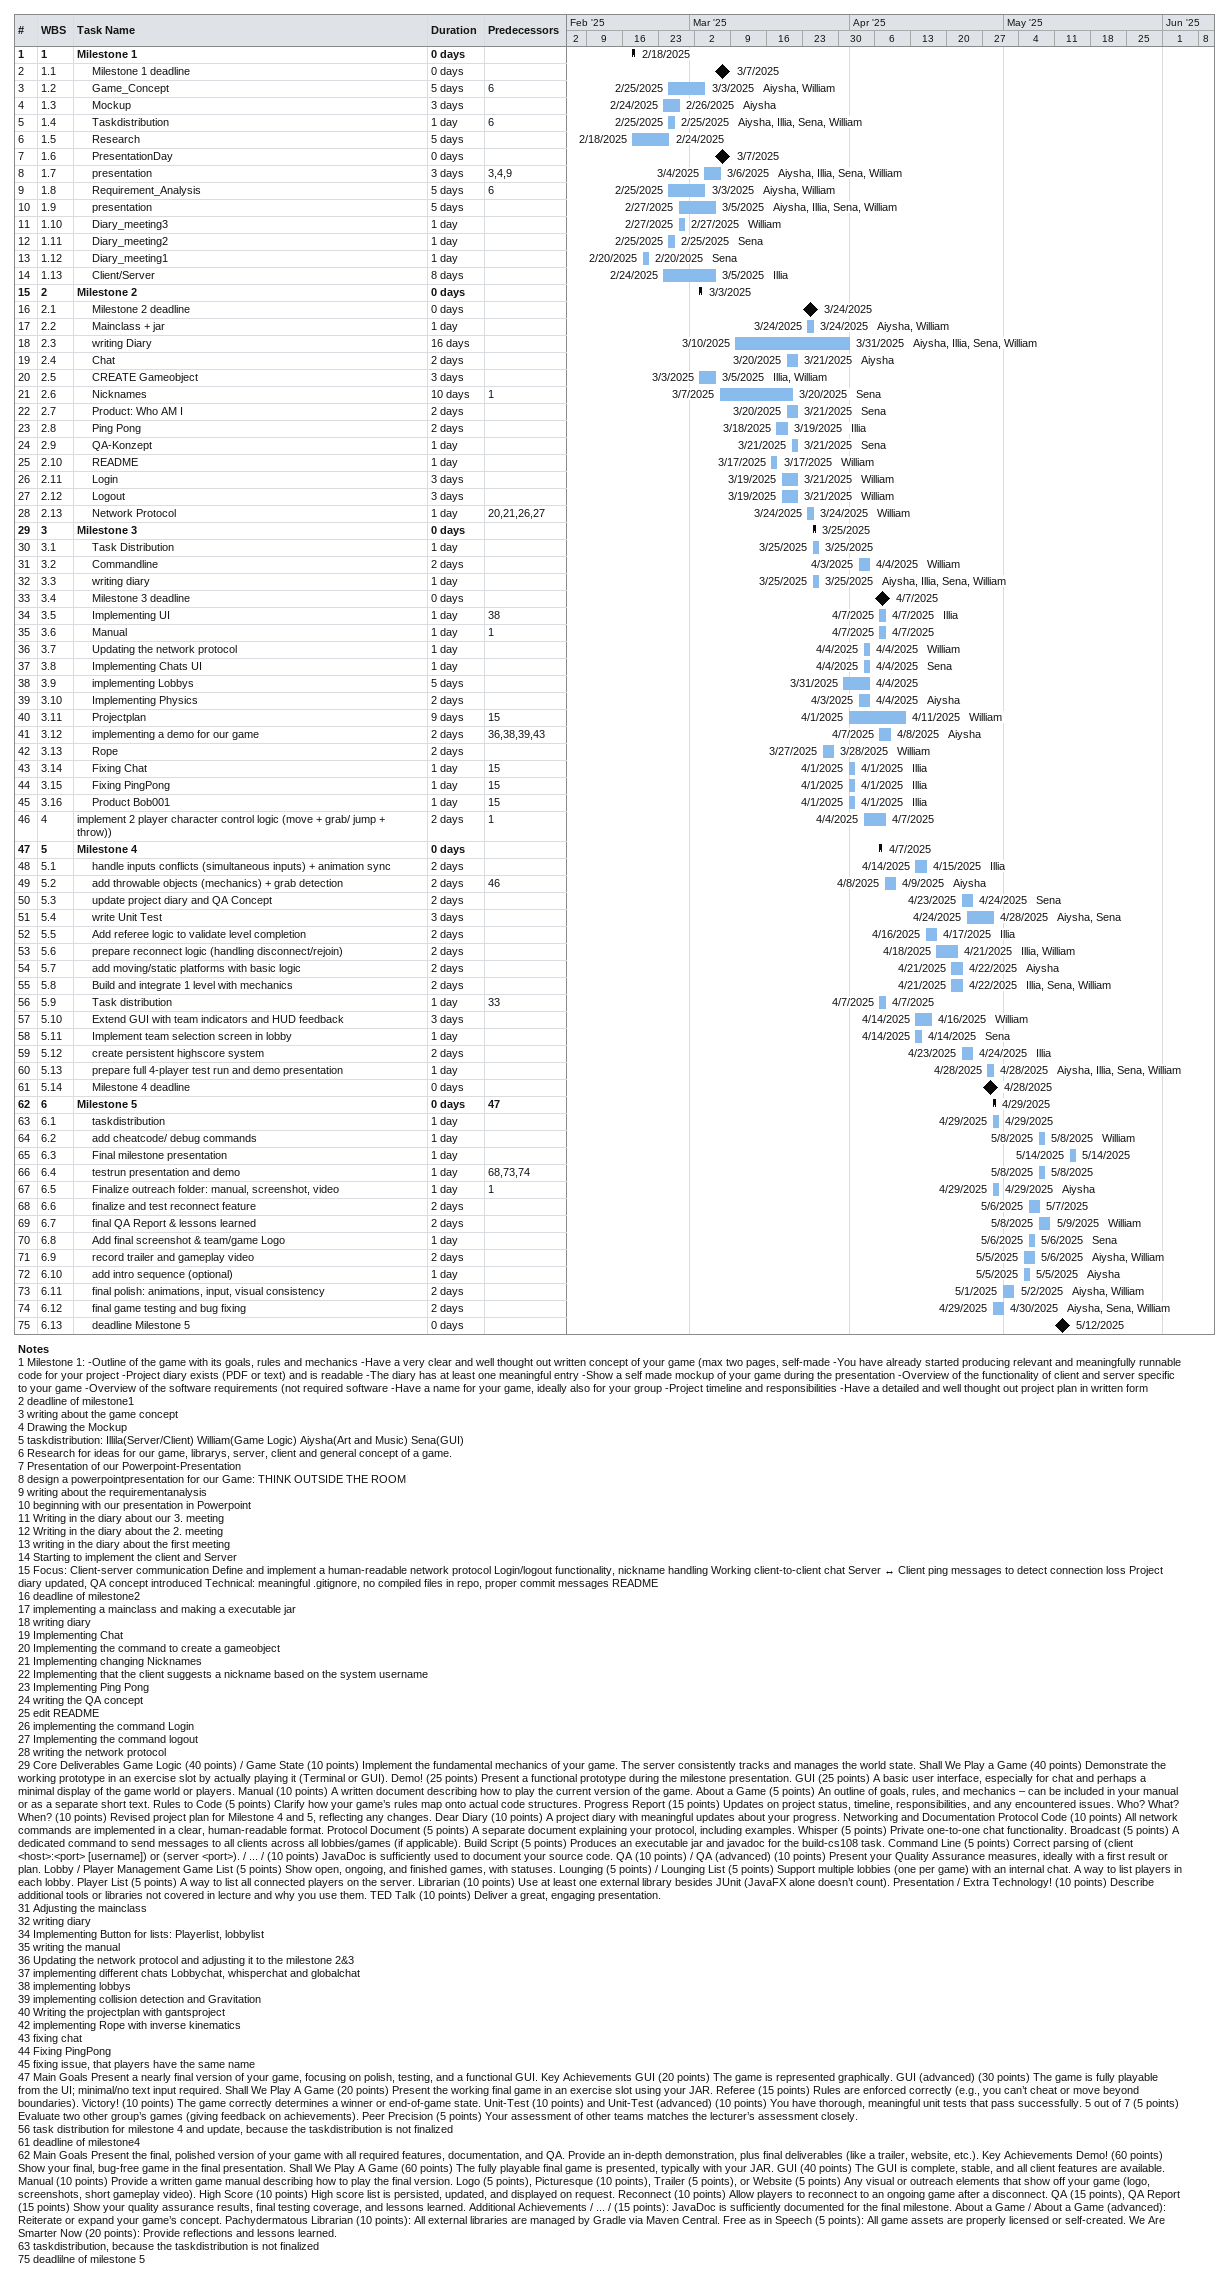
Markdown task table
| ID | WBS | Task | Duration | Start | Finish | Predecessors | Resources |
|---|---|---|---|---|---|---|---|
| 1 | 1 | **Milestone 1** | 0d | 2025-02-18 | 2025-02-18 |  |  |
| 2 | 1.1 | Milestone 1 deadline | 0d | 2025-03-07 | 2025-03-07 |  |  |
| 3 | 1.2 | Game_Concept | 5d | 2025-02-25 | 2025-03-03 | 6 | Aiysha, William |
| 4 | 1.3 | Mockup | 3d | 2025-02-24 | 2025-02-26 |  | Aiysha |
| 5 | 1.4 | Taskdistribution | 1d | 2025-02-25 | 2025-02-25 | 6 | Aiysha, Illia, Sena, William |
| 6 | 1.5 | Research | 5d | 2025-02-18 | 2025-02-24 |  |  |
| 7 | 1.6 | PresentationDay | 0d | 2025-03-07 | 2025-03-07 |  |  |
| 8 | 1.7 | presentation | 3d | 2025-03-04 | 2025-03-06 | 3, 4, 9 | Aiysha, Illia, Sena, William |
| 9 | 1.8 | Requirement_Analysis | 5d | 2025-02-25 | 2025-03-03 | 6 | Aiysha, William |
| 10 | 1.9 | presentation | 5d | 2025-02-27 | 2025-03-05 |  | Aiysha, Illia, Sena, William |
| 11 | 1.10 | Diary_meeting3 | 1d | 2025-02-27 | 2025-02-27 |  | William |
| 12 | 1.11 | Diary_meeting2 | 1d | 2025-02-25 | 2025-02-25 |  | Sena |
| 13 | 1.12 | Diary_meeting1 | 1d | 2025-02-20 | 2025-02-20 |  | Sena |
| 14 | 1.13 | Client/Server | 8d | 2025-02-24 | 2025-03-05 |  | Illia |
| 15 | 2 | **Milestone 2** | 0d | 2025-03-03 | 2025-03-03 |  |  |
| 16 | 2.1 | Milestone 2 deadline | 0d | 2025-03-24 | 2025-03-24 |  |  |
| 17 | 2.2 | Mainclass + jar | 1d | 2025-03-24 | 2025-03-24 |  | Aiysha, William |
| 18 | 2.3 | writing Diary | 16d | 2025-03-10 | 2025-03-31 |  | Aiysha, Illia, Sena, William |
| 19 | 2.4 | Chat | 2d | 2025-03-20 | 2025-03-21 |  | Aiysha |
| 20 | 2.5 | CREATE Gameobject | 3d | 2025-03-03 | 2025-03-05 |  | Illia, William |
| 21 | 2.6 | Nicknames | 10d | 2025-03-07 | 2025-03-20 | 1 | Sena |
| 22 | 2.7 | Product: Who AM I | 2d | 2025-03-20 | 2025-03-21 |  | Sena |
| 23 | 2.8 | Ping Pong | 2d | 2025-03-18 | 2025-03-19 |  | Illia |
| 24 | 2.9 | QA-Konzept | 1d | 2025-03-21 | 2025-03-21 |  | Sena |
| 25 | 2.10 | README | 1d | 2025-03-17 | 2025-03-17 |  | William |
| 26 | 2.11 | Login | 3d | 2025-03-19 | 2025-03-21 |  | William |
| 27 | 2.12 | Logout | 3d | 2025-03-19 | 2025-03-21 |  | William |
| 28 | 2.13 | Network Protocol | 1d | 2025-03-24 | 2025-03-24 | 20, 21, 26, 27 | William |
| 29 | 3 | **Milestone 3** | 0d | 2025-03-25 | 2025-03-25 |  |  |
| 30 | 3.1 | Task Distribution | 1d | 2025-03-25 | 2025-03-25 |  |  |
| 31 | 3.2 | Commandline | 2d | 2025-04-03 | 2025-04-04 |  | William |
| 32 | 3.3 | writing diary | 1d | 2025-03-25 | 2025-03-25 |  | Aiysha, Illia, Sena, William |
| 33 | 3.4 | Milestone 3 deadline | 0d | 2025-04-07 | 2025-04-07 |  |  |
| 34 | 3.5 | Implementing UI | 1d | 2025-04-07 | 2025-04-07 | 38 | Illia |
| 35 | 3.6 | Manual | 1d | 2025-04-07 | 2025-04-07 | 1 |  |
| 36 | 3.7 | Updating the network protocol | 1d | 2025-04-04 | 2025-04-04 |  | William |
| 37 | 3.8 | Implementing Chats UI | 1d | 2025-04-04 | 2025-04-04 |  | Sena |
| 38 | 3.9 | implementing Lobbys | 5d | 2025-03-31 | 2025-04-04 |  |  |
| 39 | 3.10 | Implementing Physics | 2d | 2025-04-03 | 2025-04-04 |  | Aiysha |
| 40 | 3.11 | Projectplan | 9d | 2025-04-01 | 2025-04-11 | 15 | William |
| 41 | 3.12 | implementing a demo for our game | 2d | 2025-04-07 | 2025-04-08 | 36, 38, 39, 43 | Aiysha |
| 42 | 3.13 | Rope | 2d | 2025-03-27 | 2025-03-28 |  | William |
| 43 | 3.14 | Fixing Chat | 1d | 2025-04-01 | 2025-04-01 | 15 | Illia |
| 44 | 3.15 | Fixing PingPong | 1d | 2025-04-01 | 2025-04-01 | 15 | Illia |
| 45 | 3.16 | Product Bob001 | 1d | 2025-04-01 | 2025-04-01 | 15 | Illia |
| 46 | 4 | implement 2 player character control logic (move + grab/ jump + throw)) | 2d | 2025-04-04 | 2025-04-07 | 1 |  |
| 47 | 5 | **Milestone 4** | 0d | 2025-04-07 | 2025-04-07 |  |  |
| 48 | 5.1 | handle inputs conflicts (simultaneous inputs) + animation sync | 2d | 2025-04-14 | 2025-04-15 |  | Illia |
| 49 | 5.2 | add throwable objects (mechanics) + grab detection | 2d | 2025-04-08 | 2025-04-09 | 46 | Aiysha |
| 50 | 5.3 | update project diary and QA Concept | 2d | 2025-04-23 | 2025-04-24 |  | Sena |
| 51 | 5.4 | write Unit Test | 3d | 2025-04-24 | 2025-04-28 |  | Aiysha, Sena |
| 52 | 5.5 | Add referee logic to validate level completion | 2d | 2025-04-16 | 2025-04-17 |  | Illia |
| 53 | 5.6 | prepare reconnect logic (handling disconnect/rejoin) | 2d | 2025-04-18 | 2025-04-21 |  | Illia, William |
| 54 | 5.7 | add moving/static platforms with basic logic | 2d | 2025-04-21 | 2025-04-22 |  | Aiysha |
| 55 | 5.8 | Build and integrate 1 level with mechanics | 2d | 2025-04-21 | 2025-04-22 |  | Illia, Sena, William |
| 56 | 5.9 | Task distribution | 1d | 2025-04-07 | 2025-04-07 | 33 |  |
| 57 | 5.10 | Extend GUI with team indicators and HUD feedback | 3d | 2025-04-14 | 2025-04-16 |  | William |
| 58 | 5.11 | Implement team selection screen in lobby | 1d | 2025-04-14 | 2025-04-14 |  | Sena |
| 59 | 5.12 | create persistent highscore system | 2d | 2025-04-23 | 2025-04-24 |  | Illia |
| 60 | 5.13 | prepare full 4-player test run and demo presentation | 1d | 2025-04-28 | 2025-04-28 |  | Aiysha, Illia, Sena, William |
| 61 | 5.14 | Milestone 4 deadline | 0d | 2025-04-28 | 2025-04-28 |  |  |
| 62 | 6 | **Milestone 5** | 0d | 2025-04-29 | 2025-04-29 | 47 |  |
| 63 | 6.1 | taskdistribution | 1d | 2025-04-29 | 2025-04-29 |  |  |
| 64 | 6.2 | add cheatcode/ debug commands | 1d | 2025-05-08 | 2025-05-08 |  | William |
| 65 | 6.3 | Final milestone presentation | 1d | 2025-05-14 | 2025-05-14 |  |  |
| 66 | 6.4 | testrun presentation and demo | 1d | 2025-05-08 | 2025-05-08 | 68, 73, 74 |  |
| 67 | 6.5 | Finalize outreach folder: manual, screenshot, video | 1d | 2025-04-29 | 2025-04-29 | 1 | Aiysha |
| 68 | 6.6 | finalize and test reconnect feature | 2d | 2025-05-06 | 2025-05-07 |  |  |
| 69 | 6.7 | final QA Report & lessons learned | 2d | 2025-05-08 | 2025-05-09 |  | William |
| 70 | 6.8 | Add final screenshot & team/game Logo | 1d | 2025-05-06 | 2025-05-06 |  | Sena |
| 71 | 6.9 | record trailer and gameplay video | 2d | 2025-05-05 | 2025-05-06 |  | Aiysha, William |
| 72 | 6.10 | add intro sequence (optional) | 1d | 2025-05-05 | 2025-05-05 |  | Aiysha |
| 73 | 6.11 | final polish: animations, input, visual consistency | 2d | 2025-05-01 | 2025-05-02 |  | Aiysha, William |
| 74 | 6.12 | final game testing and bug fixing | 2d | 2025-04-29 | 2025-04-30 |  | Aiysha, Sena, William |
| 75 | 6.13 | deadline Milestone 5 | 0d | 2025-05-12 | 2025-05-12 |  |  |

Notes
- 1: Milestone 1: -Outline of the game with its goals, rules and mechanics -Have a very clear and well thought out written concept of your game (max two pages, self-made -You have already started producing relevant and meaningfully runnable code for your project -Project diary exists (PDF or text) and is readable -The diary has at least one meaningful entry -Show a self made mockup of your game during the presentation -Overview of the functionality of client and server specific to your game -Overview of the software requirements (not required software -Have a name for your game, ideally also for your group -Project timeline and responsibilities -Have a detailed and well thought out project plan in written form
- 2: deadline of milestone1
- 3: writing about the game concept
- 4: Drawing the Mockup
- 5: taskdistribution: Illila(Server/Client) William(Game Logic) Aiysha(Art and Music) Sena(GUI)
- 6: Research for ideas for our game, librarys, server, client and general concept of a game.
- 7: Presentation of our Powerpoint-Presentation
- 8: design a powerpointpresentation for our Game: THINK OUTSIDE THE ROOM
- 9: writing about the requirementanalysis
- 10: beginning with our presentation in Powerpoint
- 11: Writing in the diary about our 3. meeting
- 12: Writing in the diary about the 2. meeting
- 13: writing in the diary about the first meeting
- 14: Starting to implement the client and Server
- 15: Focus: Client-server communication Define and implement a human-readable network protocol Login/logout functionality, nickname handling Working client-to-client chat Server ↔ Client ping messages to detect connection loss Project diary updated, QA concept introduced Technical: meaningful .gitignore, no compiled files in repo, proper commit messages README
- 16: deadline of milestone2
- 17: implementing a mainclass and making a executable jar
- 18: writing diary
- 19: Implementing Chat
- 20: Implementing the command to create a gameobject
- 21: Implementing changing Nicknames
- 22: Implementing that the client suggests a nickname based on the system username
- 23: Implementing Ping Pong
- 24: writing the QA concept
- 25: edit README
- 26: implementing the command Login
- 27: Implementing the command logout
- 28: writing the network protocol
- 29: Core Deliverables Game Logic (40 points) / Game State (10 points) Implement the fundamental mechanics of your game. The server consistently tracks and manages the world state. Shall We Play a Game (40 points) Demonstrate the working prototype in an exercise slot by actually playing it (Terminal or GUI). Demo! (25 points) Present a functional prototype during the milestone presentation. GUI (25 points) A basic user interface, especially for chat and perhaps a minimal display of the game world or players. Manual (10 points) A written document describing how to play the current version of the game. About a Game (5 points) An outline of goals, rules, and mechanics – can be included in your manual or as a separate short text. Rules to Code (5 points) Clarify how your game’s rules map onto actual code structures. Progress Report (15 points) Updates on project status, timeline, responsibilities, and any encountered issues. Who? What? When? (10 points) Revised project plan for Milestone 4 and 5, reflecting any changes. Dear Diary (10 points) A project diary with meaningful updates about your progress. Networking and Documentation Protocol Code (10 points) All network commands are implemented in a clear, human-readable format. Protocol Document (5 points) A separate document explaining your protocol, including examples. Whisper (5 points) Private one-to-one chat functionality. Broadcast (5 points) A dedicated command to send messages to all clients across all lobbies/games (if applicable). Build Script (5 points) Produces an executable jar and javadoc for the build-cs108 task. Command Line (5 points) Correct parsing of (client <host>:<port> [username]) or (server <port>). / ... / (10 points) JavaDoc is sufficiently used to document your source code. QA (10 points) / QA (advanced) (10 points) Present your Quality Assurance measures, ideally with a first result or plan. Lobby / Player Management Game List (5 points) Show open, ongoing, and finished games, with statuses. Lounging (5 points) / Lounging List (5 points) Support multiple lobbies (one per game) with an internal chat. A way to list players in each lobby. Player List (5 points) A way to list all connected players on the server. Librarian (10 points) Use at least one external library besides JUnit (JavaFX alone doesn’t count). Presentation / Extra Technology! (10 points) Describe additional tools or libraries not covered in lecture and why you use them. TED Talk (10 points) Deliver a great, engaging presentation.
- 31: Adjusting the mainclass
- 32: writing diary
- 34: Implementing Button for lists: Playerlist, lobbylist
- 35: writing the manual
- 36: Updating the network protocol and adjusting it to the milestone 2&3
- 37: implementing different chats Lobbychat, whisperchat and globalchat
- 38: implementing lobbys
- 39: implementing collision detection and Gravitation
- 40: Writing the projectplan with gantsproject
- 42: implementing Rope with inverse kinematics
- 43: fixing chat
- 44: Fixing PingPong
- 45: fixing issue, that players have the same name
- 47: Main Goals Present a nearly final version of your game, focusing on polish, testing, and a functional GUI. Key Achievements GUI (20 points) The game is represented graphically. GUI (advanced) (30 points) The game is fully playable from the UI; minimal/no text input required. Shall We Play A Game (20 points) Present the working final game in an exercise slot using your JAR. Referee (15 points) Rules are enforced correctly (e.g., you can’t cheat or move beyond boundaries). Victory! (10 points) The game correctly determines a winner or end-of-game state. Unit-Test (10 points) and Unit-Test (advanced) (10 points) You have thorough, meaningful unit tests that pass successfully. 5 out of 7 (5 points) Evaluate two other group’s games (giving feedback on achievements). Peer Precision (5 points) Your assessment of other teams matches the lecturer’s assessment closely.
- 56: task distribution for milestone 4 and update, because the taskdistribution is not finalized
- 61: deadline of milestone4
- 62: Main Goals Present the final, polished version of your game with all required features, documentation, and QA. Provide an in-depth demonstration, plus final deliverables (like a trailer, website, etc.). Key Achievements Demo! (60 points) Show your final, bug-free game in the final presentation. Shall We Play A Game (60 points) The fully playable final game is presented, typically with your JAR. GUI (40 points) The GUI is complete, stable, and all client features are available. Manual (10 points) Provide a written game manual describing how to play the final version. Logo (5 points), Picturesque (10 points), Trailer (5 points), or Website (5 points) Any visual or outreach elements that show off your game (logo, screenshots, short gameplay video). High Score (10 points) High score list is persisted, updated, and displayed on request. Reconnect (10 points) Allow players to reconnect to an ongoing game after a disconnect. QA (15 points), QA Report (15 points) Show your quality assurance results, final testing coverage, and lessons learned. Additional Achievements / ... / (15 points): JavaDoc is sufficiently documented for the final milestone. About a Game / About a Game (advanced): Reiterate or expand your game’s concept. Pachydermatous Librarian (10 points): All external libraries are managed by Gradle via Maven Central. Free as in Speech (5 points): All game assets are properly licensed or self-created. We Are Smarter Now (20 points): Provide reflections and lessons learned.
- 63: taskdistribution, because the taskdistribution is not finalized
- 75: deadlilne of milestone 5
